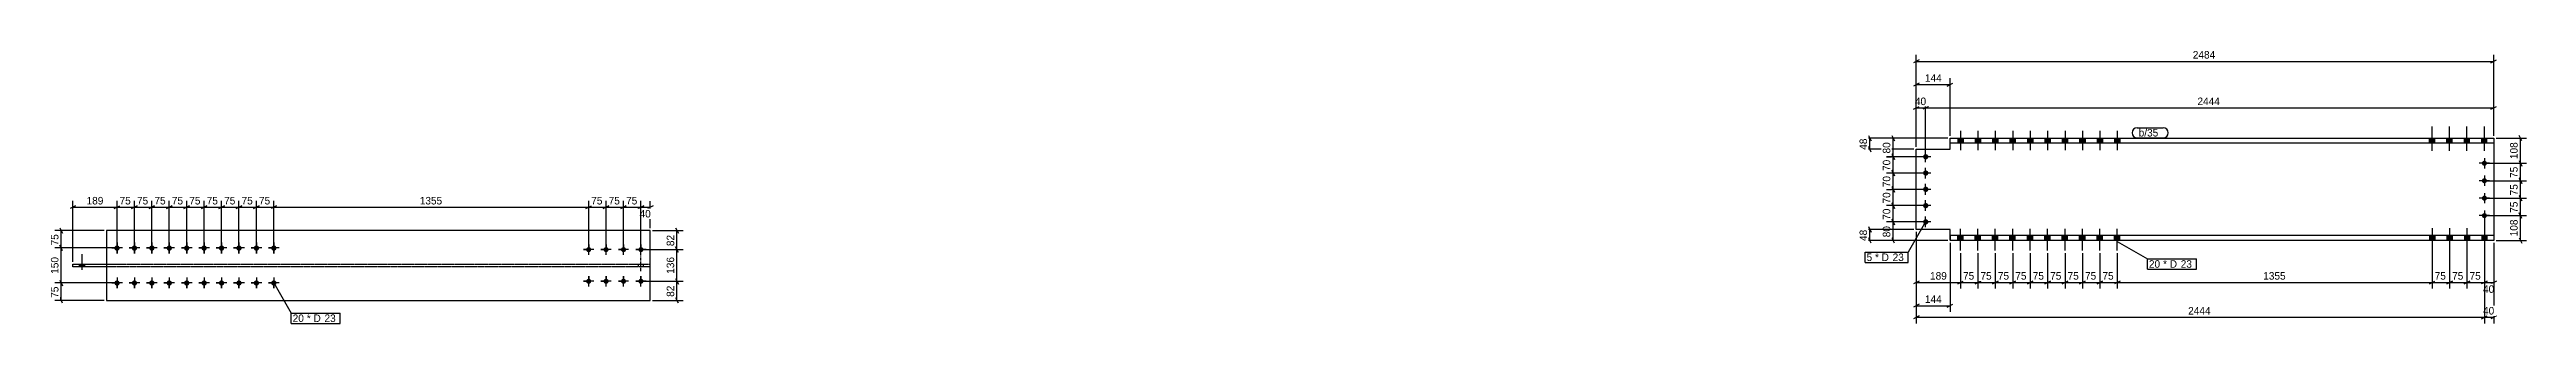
# Model space of a CAD drawing. Header units: millimetres. Extents: x 26 to 10686, y 32 to 1208.
import ezdxf

# ---------------------------------------------------------------- set-up
doc = ezdxf.new("R2010")
doc.units = ezdxf.units.MM
doc.linetypes.add('DXK_LINE_DOT2', pattern=[3.9198, 1.9599, -1.9599])
doc.linetypes.add('DXK_LINE_DOT4', pattern=[0.9408, 0.4704, -0.4704])
doc.styles.add('Comic Sans MS', font='COMIC.TTF', dxfattribs={"height": 0.2})

msp = doc.modelspace()

# ---------------------------------------------------------------- hatches: boundary and pattern name
at = {"linetype": 'Continuous'}
for points in [[(8089, 748, -1), (8112, 748, -1)], [(8238, 807), (8261, 807), (8261, 828), (8238, 828)], [(8238, 807), (8261, 807), (8261, 828), (8238, 828)], [(8313, 807), (8336, 807), (8336, 828), (8313, 828)], [(8313, 807), (8336, 807), (8336, 828), (8313, 828)], [(8388, 807), (8411, 807), (8411, 828), (8388, 828)], [(8388, 807), (8411, 807), (8411, 828), (8388, 828)], [(8463, 807), (8486, 807), (8486, 828), (8463, 828)], [(8463, 807), (8486, 807), (8486, 828), (8463, 828)], [(8538, 807), (8561, 807), (8561, 828), (8538, 828)], [(8538, 807), (8561, 807), (8561, 828), (8538, 828)], [(8613, 807), (8636, 807), (8636, 828), (8613, 828)], [(8613, 807), (8636, 807), (8636, 828), (8613, 828)], [(8688, 807), (8711, 807), (8711, 828), (8688, 828)], [(8688, 807), (8711, 807), (8711, 828), (8688, 828)], [(8763, 807), (8786, 807), (8786, 828), (8763, 828)], [(8763, 807), (8786, 807), (8786, 828), (8763, 828)], [(8838, 807), (8861, 807), (8861, 828), (8838, 828)], [(8838, 807), (8861, 807), (8861, 828), (8838, 828)], [(8913, 807), (8936, 807), (8936, 828), (8913, 828)], [(8913, 807), (8936, 807), (8936, 828), (8913, 828)], [(10269, 807), (10291, 807), (10291, 828), (10269, 828)], [(10269, 807), (10291, 807), (10291, 828), (10269, 828)], [(10344, 807), (10366, 807), (10366, 828), (10344, 828)], [(10344, 807), (10366, 807), (10366, 828), (10344, 828)], [(10419, 807), (10441, 807), (10441, 828), (10419, 828)], [(10419, 807), (10441, 807), (10441, 828), (10419, 828)], [(10494, 807), (10516, 807), (10516, 828), (10494, 828)], [(10494, 807), (10516, 807), (10516, 828), (10494, 828)], [(8089, 678, -1), (8112, 678, -1)], [(10505, 709, -1), (10505, 731, -1)], [(10505, 634, -1), (10505, 656, -1)], [(8089, 608, -1), (8112, 608, -1)], [(8089, 538, -1), (8112, 538, -1)], [(10505, 559, -1), (10505, 581, -1)], [(8089, 468, -1), (8112, 468, -1)], [(10505, 484, -1), (10505, 506, -1)], [(316, 344, -1), (316, 367, -1)], [(391, 344, -1), (391, 367, -1)], [(466, 344, -1), (466, 367, -1)], [(541, 344, -1), (541, 367, -1)], [(616, 344, -1), (616, 367, -1)], [(691, 344, -1), (691, 367, -1)], [(766, 344, -1), (766, 367, -1)], [(841, 344, -1), (841, 367, -1)], [(916, 344, -1), (916, 367, -1)], [(991, 344, -1), (991, 367, -1)], [(2346, 338, -1), (2346, 360, -1)], [(2421, 338, -1), (2421, 360, -1)], [(2496, 338, -1), (2496, 360, -1)], [(2571, 338, -1), (2571, 360, -1)], [(8238, 388), (8261, 388), (8261, 409), (8238, 409)], [(8238, 388), (8261, 388), (8261, 409), (8238, 409)], [(8313, 388), (8336, 388), (8336, 409), (8313, 409)], [(8313, 388), (8336, 388), (8336, 409), (8313, 409)], [(8388, 388), (8411, 388), (8411, 409), (8388, 409)], [(8388, 388), (8411, 388), (8411, 409), (8388, 409)], [(8463, 388), (8486, 388), (8486, 409), (8463, 409)], [(8463, 388), (8486, 388), (8486, 409), (8463, 409)], [(8538, 388), (8561, 388), (8561, 409), (8538, 409)], [(8538, 388), (8561, 388), (8561, 409), (8538, 409)], [(8613, 388), (8636, 388), (8636, 409), (8613, 409)], [(8613, 388), (8636, 388), (8636, 409), (8613, 409)], [(8688, 388), (8711, 388), (8711, 409), (8688, 409)], [(8688, 388), (8711, 388), (8711, 409), (8688, 409)], [(8763, 388), (8786, 388), (8786, 409), (8763, 409)], [(8763, 388), (8786, 388), (8786, 409), (8763, 409)], [(8838, 388), (8861, 388), (8861, 409), (8838, 409)], [(8838, 388), (8861, 388), (8861, 409), (8838, 409)], [(8913, 388), (8936, 388), (8936, 409), (8913, 409)], [(8913, 388), (8936, 388), (8936, 409), (8913, 409)], [(10269, 388), (10291, 388), (10291, 409), (10269, 409)], [(10269, 388), (10291, 388), (10291, 409), (10269, 409)], [(10344, 388), (10366, 388), (10366, 409), (10344, 409)], [(10344, 388), (10366, 388), (10366, 409), (10344, 409)], [(10419, 388), (10441, 388), (10441, 409), (10419, 409)], [(10419, 388), (10441, 388), (10441, 409), (10419, 409)], [(10494, 388), (10516, 388), (10516, 409), (10494, 409)], [(10494, 388), (10516, 388), (10516, 409), (10494, 409)], [(178, 287), (155, 287), (155, 275), (178, 275)], [(178, 287), (155, 287), (155, 275), (178, 275)], [(178, 287), (155, 287), (155, 275), (178, 275)], [(178, 287), (155, 287), (155, 275), (178, 275)], [(178, 287), (155, 287), (155, 275), (178, 275)], [(316, 194, -1), (316, 217, -1)], [(391, 194, -1), (391, 217, -1)], [(466, 194, -1), (466, 217, -1)], [(541, 194, -1), (541, 217, -1)], [(616, 194, -1), (616, 217, -1)], [(691, 194, -1), (691, 217, -1)], [(766, 194, -1), (766, 217, -1)], [(841, 194, -1), (841, 217, -1)], [(916, 194, -1), (916, 217, -1)], [(991, 194, -1), (991, 217, -1)], [(2346, 202, -1), (2346, 224, -1)], [(2421, 202, -1), (2421, 224, -1)], [(2496, 202, -1), (2496, 224, -1)], [(2571, 202, -1), (2571, 224, -1)]]:
    msp.add_hatch(color=3, dxfattribs=at).paths.add_polyline_path(points)

# ---------------------------------------------------------------- linework, layer by layer
at = {"color": 8, "linetype": 'Continuous'}
for p, q in [((10545, 838), (10545, 1186)), ((8205, 838), (8205, 1086)), ((10533, 1152), (10557, 1164)), ((8048, 952), (8072, 964)), ((8060, 790), (8060, 986)), ((8112, 964), (8088, 952)), ((8112, 964), (8088, 952)), ((8100, 758), (8100, 986)), ((8100, 758), (8100, 986)), ((8193, 1052), (8217, 1064)), ((10533, 952), (10557, 964)), ((10545, 838), (10545, 986)), ((8060, 958), (8100, 958)), ((8100, 958), (10545, 958)), ((8195, 828), (7832, 828)), ((7854, 840), (7866, 816)), ((8195, 828), (7932, 828)), ((8090, 748), (7932, 748)), ((7954, 840), (7966, 816)), ((7954, 760), (7966, 736)), ((7960, 678), (7960, 748)), ((10555, 828), (10686, 828)), ((10666, 816), (10654, 840)), ((10660, 720), (10660, 828)), ((8090, 678), (7932, 678)), ((7966, 666), (7954, 690)), ((10515, 720), (10686, 720)), ((10515, 645), (10686, 645)), ((10654, 732), (10666, 708)), ((10666, 633), (10654, 657)), ((138, 537), (114, 525)), ((126, 297), (126, 559)), ((304, 525), (328, 537)), ((316, 366), (316, 559)), ((379, 525), (403, 537)), ((391, 366), (391, 559)), ((454, 525), (478, 537)), ((466, 366), (466, 559)), ((529, 525), (553, 537)), ((541, 366), (541, 559)), ((604, 525), (628, 537)), ((616, 366), (616, 559)), ((679, 525), (703, 537)), ((691, 366), (691, 559)), ((754, 525), (778, 537)), ((766, 366), (766, 559)), ((829, 525), (853, 537)), ((841, 366), (841, 559)), ((904, 525), (928, 537)), ((916, 366), (916, 559)), ((1003, 537), (979, 525)), ((1003, 537), (979, 525)), ((991, 366), (991, 559)), ((991, 366), (991, 559)), ((2334, 525), (2358, 537)), ((2346, 359), (2346, 559)), ((2409, 525), (2433, 537)), ((2421, 359), (2421, 559)), ((2496, 359), (2496, 559)), ((2559, 525), (2583, 537)), ((2571, 359), (2571, 557)), ((2623, 537), (2599, 525)), ((2611, 441), (2611, 557)), ((8090, 608), (7932, 608)), ((8090, 538), (7932, 538)), ((7954, 620), (7966, 596)), ((7966, 526), (7954, 550)), ((7960, 538), (7960, 608)), ((10515, 570), (10686, 570)), ((10666, 558), (10654, 582)), ((261, 431), (48, 431)), ((70, 443), (82, 419)), ((76, 356), (76, 431)), ((916, 531), (991, 531)), ((2571, 531), (2611, 531)), ((2720, 443), (2732, 419)), ((2726, 349), (2726, 431)), ((8090, 468), (7932, 468)), ((7966, 456), (7954, 480)), ((10505, 485), (10505, 179)), ((10515, 495), (10686, 495)), ((10666, 483), (10654, 507)), ((306, 356), (48, 356)), ((82, 344), (70, 368)), ((2581, 349), (2752, 349)), ((2732, 337), (2720, 361)), ((8195, 388), (7932, 388)), ((7966, 376), (7954, 400)), ((8060, 426), (8060, 182)), ((8250, 334), (8250, 182)), ((8325, 334), (8325, 182)), ((8400, 334), (8400, 182)), ((8475, 334), (8475, 182)), ((8550, 334), (8550, 182)), ((8625, 334), (8625, 182)), ((8700, 334), (8700, 182)), ((8775, 334), (8775, 182)), ((8850, 334), (8850, 182)), ((8925, 334), (8925, 182)), ((10280, 343), (10280, 182)), ((10355, 343), (10355, 182)), ((10430, 343), (10430, 182)), ((10545, 378), (10545, 179)), ((10555, 388), (10686, 388)), ((10654, 400), (10666, 376)), ((70, 218), (82, 194)), ((2720, 225), (2732, 201)), ((8072, 214), (8048, 202)), ((8238, 202), (8262, 214)), ((8337, 214), (8313, 202)), ((8388, 202), (8412, 214)), ((8463, 202), (8487, 214)), ((8538, 202), (8562, 214)), ((8613, 202), (8637, 214)), ((8688, 202), (8712, 214)), ((8763, 202), (8787, 214)), ((8838, 202), (8862, 214)), ((8937, 214), (8913, 202)), ((10268, 202), (10292, 214)), ((10343, 202), (10367, 214)), ((10493, 202), (10517, 214)), ((10557, 214), (10533, 202)), ((306, 206), (48, 206)), ((261, 131), (48, 131)), ((82, 119), (70, 143)), ((2581, 213), (2752, 213)), ((2621, 131), (2752, 131)), ((2732, 119), (2720, 143)), ((8072, 114), (8048, 102)), ((8060, 108), (8205, 108)), ((8193, 102), (8217, 114)), ((8250, 208), (8325, 208)), ((8850, 208), (8925, 208)), ((10505, 208), (10545, 208)), ((8072, 64), (8048, 52)), ((10493, 52), (10517, 64)), ((10505, 58), (10545, 58)), ((10557, 64), (10533, 52))]:
    msp.add_line(p, q, dxfattribs=at)
at = {"color": 3, "linetype": 'Continuous'}
for p, q in [((8250, 860), (8250, 777)), ((8250, 860), (8250, 777)), ((8325, 860), (8325, 777)), ((8325, 860), (8325, 777)), ((8400, 860), (8400, 777)), ((8400, 860), (8400, 777)), ((8475, 860), (8475, 777)), ((8475, 860), (8475, 777)), ((8550, 860), (8550, 777)), ((8550, 860), (8550, 777)), ((8625, 860), (8625, 777)), ((8625, 860), (8625, 777)), ((8700, 860), (8700, 777)), ((8700, 860), (8700, 777)), ((8775, 860), (8775, 777)), ((8775, 860), (8775, 777)), ((8850, 860), (8850, 777)), ((8850, 860), (8850, 777)), ((8925, 860), (8925, 777)), ((8925, 860), (8925, 777)), ((10280, 774), (10280, 878)), ((10280, 774), (10280, 878)), ((10355, 774), (10355, 878)), ((10355, 774), (10355, 878)), ((10430, 774), (10430, 878)), ((10430, 774), (10430, 878)), ((10505, 774), (10505, 878)), ((10505, 774), (10505, 878)), ((8123, 748), (8077, 748)), ((8100, 725), (8100, 771)), ((8238, 828), (8238, 807)), ((8238, 828), (8238, 807)), ((8261, 828), (8261, 807)), ((8261, 828), (8261, 807)), ((8313, 828), (8313, 807)), ((8313, 828), (8313, 807)), ((8336, 828), (8336, 807)), ((8336, 828), (8336, 807)), ((8388, 828), (8388, 807)), ((8388, 828), (8388, 807)), ((8411, 828), (8411, 807)), ((8411, 828), (8411, 807)), ((8463, 828), (8463, 807)), ((8463, 828), (8463, 807)), ((8486, 828), (8486, 807)), ((8486, 828), (8486, 807)), ((8538, 828), (8538, 807)), ((8538, 828), (8538, 807)), ((8561, 828), (8561, 807)), ((8561, 828), (8561, 807)), ((8613, 828), (8613, 807)), ((8613, 828), (8613, 807)), ((8636, 828), (8636, 807)), ((8636, 828), (8636, 807)), ((8688, 828), (8688, 807)), ((8688, 828), (8688, 807)), ((8711, 828), (8711, 807)), ((8711, 828), (8711, 807)), ((8763, 828), (8763, 807)), ((8763, 828), (8763, 807)), ((8786, 828), (8786, 807)), ((8786, 828), (8786, 807)), ((8838, 828), (8838, 807)), ((8838, 828), (8838, 807)), ((8861, 828), (8861, 807)), ((8861, 828), (8861, 807)), ((8913, 828), (8913, 807)), ((8913, 828), (8913, 807)), ((8936, 828), (8936, 807)), ((8936, 828), (8936, 807)), ((10269, 807), (10269, 828)), ((10269, 807), (10269, 828)), ((10291, 807), (10291, 828)), ((10291, 807), (10291, 828)), ((10344, 807), (10344, 828)), ((10344, 807), (10344, 828)), ((10366, 807), (10366, 828)), ((10366, 807), (10366, 828)), ((10419, 807), (10419, 828)), ((10419, 807), (10419, 828)), ((10441, 807), (10441, 828)), ((10441, 807), (10441, 828)), ((10494, 807), (10494, 828)), ((10494, 807), (10494, 828)), ((10516, 807), (10516, 828)), ((10516, 807), (10516, 828)), ((8123, 678), (8077, 678)), ((8100, 655), (8100, 701)), ((10527, 720), (10483, 720)), ((10527, 645), (10483, 645)), ((10505, 742), (10505, 698)), ((10505, 667), (10505, 623)), ((8123, 608), (8077, 608)), ((8123, 538), (8077, 538)), ((8100, 585), (8100, 631)), ((8100, 515), (8100, 561)), ((10527, 570), (10483, 570)), ((10505, 592), (10505, 548)), ((8123, 468), (8077, 468)), ((8100, 445), (8100, 491)), ((8250, 345), (8250, 439)), ((8250, 345), (8250, 439)), ((8325, 345), (8325, 439)), ((8325, 345), (8325, 439)), ((8400, 345), (8400, 439)), ((8400, 345), (8400, 439)), ((8475, 345), (8475, 439)), ((8475, 345), (8475, 439)), ((8550, 345), (8550, 439)), ((8550, 345), (8550, 439)), ((8625, 345), (8625, 439)), ((8625, 345), (8625, 439)), ((8700, 345), (8700, 439)), ((8700, 345), (8700, 439)), ((8775, 345), (8775, 439)), ((8775, 345), (8775, 439)), ((8850, 345), (8850, 439)), ((8850, 345), (8850, 439)), ((8925, 345), (8925, 439)), ((8925, 345), (8925, 439)), ((10280, 441), (10280, 338)), ((10280, 441), (10280, 338)), ((10355, 441), (10355, 338)), ((10355, 441), (10355, 338)), ((10430, 441), (10430, 338)), ((10430, 441), (10430, 338)), ((10527, 495), (10483, 495)), ((10505, 517), (10505, 473)), ((10505, 441), (10505, 338)), ((10505, 441), (10505, 338)), ((166, 262), (166, 330)), ((166, 262), (166, 330)), ((166, 262), (166, 330)), ((166, 262), (166, 330)), ((166, 262), (166, 330)), ((293, 356), (308, 356)), ((339, 356), (293, 356)), ((316, 379), (316, 364)), ((316, 379), (316, 333)), ((316, 333), (316, 348)), ((339, 356), (323, 356)), ((368, 356), (383, 356)), ((414, 356), (368, 356)), ((391, 379), (391, 364)), ((391, 379), (391, 333)), ((391, 333), (391, 348)), ((414, 356), (398, 356)), ((443, 356), (458, 356)), ((489, 356), (443, 356)), ((466, 379), (466, 364)), ((466, 379), (466, 333)), ((466, 333), (466, 348)), ((489, 356), (473, 356)), ((518, 356), (533, 356)), ((564, 356), (518, 356)), ((541, 379), (541, 364)), ((541, 379), (541, 333)), ((541, 333), (541, 348)), ((564, 356), (548, 356)), ((593, 356), (608, 356)), ((639, 356), (593, 356)), ((616, 379), (616, 364)), ((616, 379), (616, 333)), ((616, 333), (616, 348)), ((639, 356), (623, 356)), ((668, 356), (683, 356)), ((714, 356), (668, 356)), ((691, 379), (691, 364)), ((691, 379), (691, 333)), ((691, 333), (691, 348)), ((714, 356), (698, 356)), ((743, 356), (758, 356)), ((789, 356), (743, 356)), ((766, 379), (766, 364)), ((766, 379), (766, 333)), ((766, 333), (766, 348)), ((789, 356), (773, 356)), ((818, 356), (833, 356)), ((864, 356), (818, 356)), ((841, 379), (841, 364)), ((841, 379), (841, 333)), ((841, 333), (841, 348)), ((864, 356), (848, 356)), ((893, 356), (908, 356)), ((939, 356), (893, 356)), ((916, 379), (916, 364)), ((916, 379), (916, 333)), ((916, 333), (916, 348)), ((939, 356), (923, 356)), ((968, 356), (983, 356)), ((1014, 356), (968, 356)), ((991, 379), (991, 364)), ((991, 379), (991, 333)), ((991, 333), (991, 348)), ((1014, 356), (998, 356)), ((2368, 349), (2324, 349)), ((2324, 349), (2338, 349)), ((2346, 327), (2346, 371)), ((2346, 371), (2346, 356)), ((2346, 327), (2346, 341)), ((2368, 349), (2353, 349)), ((2443, 349), (2399, 349)), ((2399, 349), (2413, 349)), ((2421, 327), (2421, 371)), ((2421, 371), (2421, 356)), ((2421, 327), (2421, 341)), ((2443, 349), (2428, 349)), ((2518, 349), (2474, 349)), ((2474, 349), (2488, 349)), ((2496, 327), (2496, 371)), ((2496, 371), (2496, 356)), ((2496, 327), (2496, 341)), ((2518, 349), (2503, 349)), ((2593, 349), (2549, 349)), ((2549, 349), (2563, 349)), ((2571, 327), (2571, 371)), ((2571, 371), (2571, 356)), ((2571, 327), (2571, 341)), ((2593, 349), (2578, 349)), ((8238, 388), (8238, 409)), ((8238, 388), (8238, 409)), ((8261, 388), (8261, 409)), ((8261, 388), (8261, 409)), ((8313, 388), (8313, 409)), ((8313, 388), (8313, 409)), ((8336, 388), (8336, 409)), ((8336, 388), (8336, 409)), ((8388, 388), (8388, 409)), ((8388, 388), (8388, 409)), ((8411, 388), (8411, 409)), ((8411, 388), (8411, 409)), ((8463, 388), (8463, 409)), ((8463, 388), (8463, 409)), ((8486, 388), (8486, 409)), ((8486, 388), (8486, 409)), ((8538, 388), (8538, 409)), ((8538, 388), (8538, 409)), ((8561, 388), (8561, 409)), ((8561, 388), (8561, 409)), ((8613, 388), (8613, 409)), ((8613, 388), (8613, 409)), ((8636, 388), (8636, 409)), ((8636, 388), (8636, 409)), ((8688, 388), (8688, 409)), ((8688, 388), (8688, 409)), ((8711, 388), (8711, 409)), ((8711, 388), (8711, 409)), ((8763, 388), (8763, 409)), ((8763, 388), (8763, 409)), ((8786, 388), (8786, 409)), ((8786, 388), (8786, 409)), ((8838, 388), (8838, 409)), ((8838, 388), (8838, 409)), ((8861, 388), (8861, 409)), ((8861, 388), (8861, 409)), ((8913, 388), (8913, 409)), ((8913, 388), (8913, 409)), ((8936, 388), (8936, 409)), ((8936, 388), (8936, 409)), ((10269, 409), (10269, 388)), ((10269, 409), (10269, 388)), ((10291, 409), (10291, 388)), ((10291, 409), (10291, 388)), ((10344, 409), (10344, 388)), ((10344, 409), (10344, 388)), ((10366, 409), (10366, 388)), ((10366, 409), (10366, 388)), ((10419, 409), (10419, 388)), ((10419, 409), (10419, 388)), ((10441, 409), (10441, 388)), ((10441, 409), (10441, 388)), ((10494, 409), (10494, 388)), ((10494, 409), (10494, 388)), ((10516, 409), (10516, 388)), ((10516, 409), (10516, 388)), ((155, 275), (155, 287)), ((155, 275), (155, 287)), ((155, 275), (155, 287)), ((155, 275), (155, 287)), ((155, 275), (155, 287)), ((178, 275), (178, 287)), ((178, 275), (178, 287)), ((178, 275), (178, 287)), ((178, 275), (178, 287)), ((178, 275), (178, 287)), ((316, 229), (316, 214)), ((316, 229), (316, 183)), ((391, 229), (391, 214)), ((391, 229), (391, 183)), ((466, 229), (466, 214)), ((466, 229), (466, 183)), ((541, 229), (541, 214)), ((541, 229), (541, 183)), ((616, 229), (616, 214)), ((616, 229), (616, 183)), ((691, 229), (691, 214)), ((691, 229), (691, 183)), ((766, 229), (766, 214)), ((766, 229), (766, 183)), ((841, 229), (841, 214)), ((841, 229), (841, 183)), ((916, 229), (916, 214)), ((916, 229), (916, 183)), ((991, 229), (991, 214)), ((991, 229), (991, 183)), ((2346, 191), (2346, 235)), ((2346, 235), (2346, 220)), ((2421, 191), (2421, 235)), ((2421, 235), (2421, 220)), ((2496, 191), (2496, 235)), ((2496, 235), (2496, 220)), ((2571, 191), (2571, 235)), ((2571, 235), (2571, 220)), ((293, 206), (308, 206)), ((339, 206), (293, 206)), ((316, 183), (316, 198)), ((339, 206), (323, 206)), ((368, 206), (383, 206)), ((414, 206), (368, 206)), ((391, 183), (391, 198)), ((414, 206), (398, 206)), ((443, 206), (458, 206)), ((489, 206), (443, 206)), ((466, 183), (466, 198)), ((489, 206), (473, 206)), ((518, 206), (533, 206)), ((564, 206), (518, 206)), ((541, 183), (541, 198)), ((564, 206), (548, 206)), ((593, 206), (608, 206)), ((639, 206), (593, 206)), ((616, 183), (616, 198)), ((639, 206), (623, 206)), ((668, 206), (683, 206)), ((714, 206), (668, 206)), ((691, 183), (691, 198)), ((714, 206), (698, 206)), ((743, 206), (758, 206)), ((789, 206), (743, 206)), ((766, 183), (766, 198)), ((789, 206), (773, 206)), ((818, 206), (833, 206)), ((864, 206), (818, 206)), ((841, 183), (841, 198)), ((864, 206), (848, 206)), ((893, 206), (908, 206)), ((939, 206), (893, 206)), ((916, 183), (916, 198)), ((939, 206), (923, 206)), ((968, 206), (983, 206)), ((1014, 206), (968, 206)), ((991, 183), (991, 198)), ((1014, 206), (998, 206)), ((2368, 213), (2324, 213)), ((2324, 213), (2338, 213)), ((2346, 191), (2346, 206)), ((2368, 213), (2353, 213)), ((2443, 213), (2399, 213)), ((2399, 213), (2413, 213)), ((2421, 191), (2421, 206)), ((2443, 213), (2428, 213)), ((2518, 213), (2474, 213)), ((2474, 213), (2488, 213)), ((2496, 191), (2496, 206)), ((2518, 213), (2503, 213)), ((2593, 213), (2549, 213)), ((2549, 213), (2563, 213)), ((2571, 191), (2571, 206)), ((2593, 213), (2578, 213))]:
    msp.add_line(p, q, dxfattribs=at)
at = {"color": 7, "linetype": 'Continuous'}
for p, q in [((8060, 436), (8060, 780)), ((8060, 780), (8205, 780)), ((8205, 828), (10545, 828)), ((8205, 807), (8205, 828)), ((10545, 807), (8205, 807)), ((8205, 780), (8205, 807)), ((10545, 828), (10545, 388)), ((2611, 431), (271, 431)), ((271, 431), (271, 131)), ((2611, 131), (2611, 431)), ((8205, 436), (8060, 436)), ((8205, 409), (8205, 436)), ((10545, 409), (8205, 409)), ((8205, 409), (8205, 388)), ((10545, 388), (8205, 388)), ((126, 275), (126, 287)), ((126, 287), (271, 287)), ((271, 275), (126, 275)), ((271, 131), (2611, 131))]:
    msp.add_line(p, q, dxfattribs=at)
at = {"color": 7, "linetype": 'DXK_LINE_DOT4'}
for p, q in [((8205, 807), (8205, 828)), ((8205, 388), (8205, 409)), ((271, 287), (2611, 287)), ((2611, 275), (271, 275))]:
    msp.add_line(p, q, dxfattribs=at)
at = {"color": 3, "linetype": 'DXK_LINE_DOT2'}
for p, q in [((2571, 256), (2571, 324)), ((2571, 256), (2571, 324)), ((2571, 256), (2571, 324)), ((2571, 256), (2571, 324)), ((2560, 275), (2560, 287)), ((2560, 275), (2560, 287)), ((2560, 275), (2560, 287)), ((2560, 275), (2560, 287)), ((2582, 275), (2582, 287)), ((2582, 275), (2582, 287)), ((2582, 275), (2582, 287)), ((2582, 275), (2582, 287))]:
    msp.add_line(p, q, dxfattribs=at)

# ---------------------------------------------------------------- wipeouts: each hides what was drawn before it
at = {"color": 0}
for points in [[(9113, 271), (9113, 303), (9061, 303), (9061, 271)], [(1124, 38), (1124, 70), (1072, 70), (1072, 38)]]:
    msp.add_wipeout(points, dxfattribs=at)

# ---------------------------------------------------------------- next in the draw order: wipeouts: each hides what was drawn before it
for points in [[(8113, 964), (8113, 1008), (8048, 1008), (8048, 964)], [(9381, 964), (9381, 1008), (9264, 1008), (9264, 964)], [(9116, 835), (9116, 867), (9017, 867), (9017, 835)], [(10654, 816), (10610, 816), (10610, 732), (10654, 732)], [(7954, 745), (7910, 745), (7910, 680), (7954, 680)], [(7954, 605), (7910, 605), (7910, 540), (7954, 540)], [(2623, 480), (2623, 525), (2558, 525), (2558, 480)], [(70, 426), (26, 426), (26, 361), (70, 361)], [(8320, 214), (8320, 258), (8255, 258), (8255, 214)], [(8920, 214), (8920, 258), (8855, 258), (8855, 214)], [(9113, 271), (9113, 303), (9061, 303), (9061, 271)], [(10557, 157), (10557, 202), (10492, 202), (10492, 157)], [(1124, 38), (1124, 70), (1072, 70), (1072, 38)]]:
    msp.add_wipeout(points, dxfattribs=at)

# ---------------------------------------------------------------- next in the draw order: linework, layer by layer
at = {"color": 8, "linetype": 'Continuous'}
for p, q in [((8060, 790), (8060, 1086)), ((8072, 1064), (8048, 1052)), ((8060, 1058), (8205, 1058)), ((8050, 780), (7832, 780)), ((7866, 768), (7854, 792)), ((7860, 780), (7860, 828)), ((8090, 748), (7932, 748)), ((7966, 736), (7954, 760)), ((7960, 748), (7960, 828)), ((8090, 678), (7932, 678)), ((7954, 690), (7966, 666)), ((7960, 608), (7960, 678)), ((10515, 720), (10686, 720)), ((10654, 732), (10666, 708)), ((10660, 645), (10660, 720)), ((2484, 525), (2508, 537)), ((2583, 537), (2559, 525)), ((2571, 359), (2571, 559)), ((8090, 608), (7932, 608)), ((8090, 538), (7932, 538)), ((7966, 596), (7954, 620)), ((7954, 550), (7966, 526)), ((7960, 468), (7960, 538)), ((2496, 531), (2571, 531)), ((2621, 431), (2752, 431)), ((10505, 485), (10505, 182)), ((306, 356), (48, 356)), ((82, 344), (70, 368)), ((76, 206), (76, 356)), ((8250, 334), (8250, 182)), ((8325, 334), (8325, 182)), ((8850, 334), (8850, 182)), ((8925, 334), (8925, 182)), ((8238, 202), (8262, 214)), ((8313, 202), (8337, 214)), ((8862, 214), (8838, 202)), ((8937, 214), (8913, 202)), ((10418, 202), (10442, 214)), ((10517, 214), (10493, 202)), ((8060, 208), (8250, 208)), ((8775, 208), (8850, 208)), ((10430, 208), (10505, 208))]:
    msp.add_line(p, q, dxfattribs=at)
at = {"color": 7, "linetype": 'Continuous'}
for p, q in [((8925, 384), (9055, 309)), ((9055, 265), (9055, 309)), ((991, 206), (1066, 76)), ((1066, 32), (1066, 76))]:
    msp.add_line(p, q, dxfattribs=at)

# ---------------------------------------------------------------- next in the draw order: texts
at = {"color": 3, "style": 'Comic Sans MS'}
for s, p in [('40', (8054, 970)), ('2444', (9270, 970)), ('40', (2565, 487)), ('75', (8261, 220)), ('75', (8861, 220)), ('40', (10499, 163))]:
    msp.add_text(s, height=32.4, dxfattribs=at).set_placement(p)
for s, p in [('108', (10648, 738)), ('70', (7948, 687)), ('70', (7948, 547)), ('75', (64, 367))]:
    msp.add_text(s, height=32.4, rotation=90.0002, dxfattribs=at).set_placement(p)

# ---------------------------------------------------------------- next in the draw order: wipeouts: each hides what was drawn before it
at = {"color": 0}
for points in [[(9116, 835), (9116, 867), (9017, 867), (9017, 835)], [(9188, 271), (9188, 303), (9122, 303), (9122, 271)], [(1200, 38), (1200, 70), (1133, 70), (1133, 38)]]:
    msp.add_wipeout(points, dxfattribs=at)

# ---------------------------------------------------------------- next in the draw order: linework, layer by layer
at = {"color": 7, "linetype": 'Continuous'}
for p, q in [((9011, 873), (9122, 873)), ((9011, 829), (9122, 829))]:
    msp.add_line(p, q, dxfattribs=at)
for centre, start, end in [((9011, 851), 90, 270), ((9122, 851), 270, 90)]:
    msp.add_arc(centre, 22, start, end, dxfattribs=at)

# ---------------------------------------------------------------- next in the draw order: texts
at = {"color": 3, "style": 'Comic Sans MS'}
msp.add_text('b/35', height=32.4, dxfattribs=at).set_placement((9017, 835))

# ---------------------------------------------------------------- next in the draw order: wipeouts: each hides what was drawn before it
at = {"color": 0}
for points in [[(8175, 1064), (8175, 1108), (8090, 1108), (8090, 1064)], [(7854, 836), (7810, 836), (7810, 771), (7854, 771)], [(7954, 820), (7910, 820), (7910, 755), (7954, 755)], [(7954, 675), (7910, 675), (7910, 610), (7954, 610)], [(10654, 715), (10610, 715), (10610, 650), (10654, 650)], [(2566, 537), (2566, 582), (2501, 582), (2501, 537)], [(7954, 535), (7910, 535), (7910, 470), (7954, 470)], [(70, 323), (26, 323), (26, 239), (70, 239)], [(2720, 422), (2676, 422), (2676, 357), (2720, 357)], [(8197, 214), (8197, 258), (8113, 258), (8113, 214)], [(8845, 214), (8845, 258), (8780, 258), (8780, 214)], [(9188, 271), (9188, 303), (9122, 303), (9122, 271)], [(10500, 214), (10500, 258), (10435, 258), (10435, 214)], [(1200, 38), (1200, 70), (1133, 70), (1133, 38)]]:
    msp.add_wipeout(points, dxfattribs=at)

# ---------------------------------------------------------------- next in the draw order: linework, layer by layer
at = {"color": 8, "linetype": 'Continuous'}
for p, q in [((8060, 790), (8060, 1186)), ((8072, 1164), (8048, 1152)), ((8060, 1158), (10545, 1158)), ((10515, 645), (10686, 645)), ((10654, 657), (10666, 633)), ((10660, 570), (10660, 645)), ((2508, 537), (2484, 525)), ((2496, 359), (2496, 559)), ((2421, 531), (2496, 531)), ((8090, 468), (7932, 468)), ((7954, 480), (7966, 456)), ((7960, 388), (7960, 468)), ((10505, 485), (10505, 32)), ((2581, 349), (2752, 349)), ((2732, 337), (2720, 361)), ((2726, 213), (2726, 349)), ((8060, 426), (8060, 32)), ((8060, 426), (8060, 82)), ((8205, 378), (8205, 82)), ((8775, 334), (8775, 182)), ((10430, 343), (10430, 182)), ((10545, 378), (10545, 32)), ((70, 218), (82, 194)), ((8787, 214), (8763, 202)), ((10442, 214), (10418, 202)), ((306, 206), (48, 206)), ((76, 131), (76, 206)), ((8700, 208), (8775, 208)), ((10355, 208), (10430, 208))]:
    msp.add_line(p, q, dxfattribs=at)

# ---------------------------------------------------------------- next in the draw order: texts
at = {"color": 3, "style": 'Comic Sans MS'}
for s, p in [('144', (8097, 1070)), ('75', (2507, 543)), ('189', (8119, 220)), ('75', (8786, 220)), ('20', (9061, 271)), ('75', (10441, 220)), ('20', (1072, 38))]:
    msp.add_text(s, height=32.4, dxfattribs=at).set_placement(p)
for s, p in [('48', (7848, 778)), ('80', (7948, 762)), ('70', (7948, 617)), ('75', (10648, 657)), ('70', (7948, 477)), ('82', (2714, 364)), ('150', (64, 245))]:
    msp.add_text(s, height=32.4, rotation=90.0002, dxfattribs=at).set_placement(p)

# ---------------------------------------------------------------- next in the draw order: wipeouts: each hides what was drawn before it
at = {"color": 0}
for points in [[(9250, 271), (9250, 303), (9198, 303), (9198, 271)], [(1261, 38), (1261, 70), (1209, 70), (1209, 38)]]:
    msp.add_wipeout(points, dxfattribs=at)

# ---------------------------------------------------------------- next in the draw order: wipeouts: each hides what was drawn before it
for points in [[(9361, 1164), (9361, 1208), (9244, 1208), (9244, 1164)], [(10654, 640), (10610, 640), (10610, 575), (10654, 575)], [(2491, 537), (2491, 582), (2426, 582), (2426, 537)], [(7954, 460), (7910, 460), (7910, 395), (7954, 395)], [(2720, 323), (2676, 323), (2676, 239), (2720, 239)], [(8770, 214), (8770, 258), (8705, 258), (8705, 214)], [(9250, 271), (9250, 303), (9198, 303), (9198, 271)], [(10425, 214), (10425, 258), (10360, 258), (10360, 214)], [(70, 201), (26, 201), (26, 136), (70, 136)], [(8175, 114), (8175, 158), (8090, 158), (8090, 114)], [(10557, 64), (10557, 108), (10492, 108), (10492, 64)], [(1261, 38), (1261, 70), (1209, 70), (1209, 38)]]:
    msp.add_wipeout(points, dxfattribs=at)

# ---------------------------------------------------------------- next in the draw order: linework, layer by layer
at = {"color": 8, "linetype": 'Continuous'}
for p, q in [((2433, 537), (2409, 525)), ((2421, 359), (2421, 559)), ((10515, 570), (10686, 570)), ((10654, 582), (10666, 558)), ((10660, 495), (10660, 570)), ((2346, 531), (2421, 531)), ((8050, 436), (7832, 436)), ((7854, 448), (7866, 424)), ((7860, 388), (7860, 436)), ((10505, 485), (10505, 32)), ((8195, 388), (7832, 388)), ((7866, 376), (7854, 400)), ((8700, 334), (8700, 182)), ((10355, 343), (10355, 182)), ((2720, 225), (2732, 201)), ((8712, 214), (8688, 202)), ((10367, 214), (10343, 202)), ((2581, 213), (2752, 213)), ((2726, 131), (2726, 213)), ((8625, 208), (8700, 208)), ((10280, 208), (10355, 208)), ((8060, 58), (10505, 58)), ((10493, 52), (10517, 64))]:
    msp.add_line(p, q, dxfattribs=at)
at = {"color": 7, "linetype": 'Continuous'}
for p, q in [((9055, 309), (9266, 309)), ((9055, 265), (9266, 265)), ((9266, 265), (9266, 309)), ((1066, 76), (1277, 76)), ((1066, 32), (1277, 32)), ((1277, 32), (1277, 76))]:
    msp.add_line(p, q, dxfattribs=at)

# ---------------------------------------------------------------- next in the draw order: texts
at = {"color": 3, "style": 'Comic Sans MS'}
for s, p in [('2484', (9250, 1170)), ('75', (2432, 543)), ('75', (8711, 220)), ('* D', (9122, 271)), ('23', (9198, 271)), ('75', (10366, 220)), ('144', (8097, 120)), ('* D', (1133, 38)), ('23', (1209, 38)), ('40', (10499, 70))]:
    msp.add_text(s, height=32.4, dxfattribs=at).set_placement(p)
for s, p in [('75', (10648, 582)), ('80', (7948, 402)), ('136', (2714, 245)), ('75', (64, 142))]:
    msp.add_text(s, height=32.4, rotation=90.0002, dxfattribs=at).set_placement(p)

# ---------------------------------------------------------------- next in the draw order: wipeouts: each hides what was drawn before it
at = {"color": 0}
for points in [[(2416, 537), (2416, 582), (2351, 582), (2351, 537)], [(10654, 565), (10610, 565), (10610, 500), (10654, 500)], [(7854, 444), (7810, 444), (7810, 379), (7854, 379)], [(8695, 214), (8695, 258), (8630, 258), (8630, 214)], [(10350, 214), (10350, 258), (10285, 258), (10285, 214)], [(2720, 204), (2676, 204), (2676, 140), (2720, 140)], [(9341, 64), (9341, 108), (9224, 108), (9224, 64)]]:
    msp.add_wipeout(points, dxfattribs=at)

# ---------------------------------------------------------------- next in the draw order: linework, layer by layer
at = {"color": 8, "linetype": 'Continuous'}
for p, q in [((2334, 525), (2358, 537)), ((2346, 359), (2346, 559)), ((991, 531), (2346, 531)), ((10515, 495), (10686, 495)), ((10666, 483), (10654, 507)), ((10660, 388), (10660, 495)), ((8625, 334), (8625, 182)), ((10280, 343), (10280, 182)), ((8637, 214), (8613, 202)), ((10268, 202), (10292, 214)), ((8550, 208), (8625, 208)), ((8925, 208), (10280, 208))]:
    msp.add_line(p, q, dxfattribs=at)

# ---------------------------------------------------------------- next in the draw order: texts
at = {"color": 3, "style": 'Comic Sans MS'}
for s, p in [('75', (2357, 543)), ('75', (8636, 220)), ('75', (10291, 220)), ('2444', (9230, 70))]:
    msp.add_text(s, height=32.4, dxfattribs=at).set_placement(p)
for s, p in [('75', (10648, 507)), ('48', (7848, 386)), ('82', (2714, 146))]:
    msp.add_text(s, height=32.4, rotation=90.0002, dxfattribs=at).set_placement(p)

# ---------------------------------------------------------------- next in the draw order: wipeouts: each hides what was drawn before it
at = {"color": 0}
msp.add_wipeout([(7872, 300), (7872, 332), (7846, 332), (7846, 300)], dxfattribs=at)

# ---------------------------------------------------------------- next in the draw order: wipeouts: each hides what was drawn before it
for points in [[(986, 537), (986, 582), (921, 582), (921, 537)], [(1723, 537), (1723, 582), (1613, 582), (1613, 537)], [(10654, 483), (10610, 483), (10610, 399), (10654, 399)], [(7872, 300), (7872, 332), (7846, 332), (7846, 300)], [(8620, 214), (8620, 258), (8555, 258), (8555, 214)], [(9657, 214), (9657, 258), (9547, 258), (9547, 214)]]:
    msp.add_wipeout(points, dxfattribs=at)

# ---------------------------------------------------------------- next in the draw order: linework, layer by layer
at = {"color": 8, "linetype": 'Continuous'}
for p, q in [((928, 537), (904, 525)), ((916, 366), (916, 559)), ((841, 531), (916, 531)), ((8550, 334), (8550, 182)), ((8562, 214), (8538, 202)), ((8475, 208), (8550, 208))]:
    msp.add_line(p, q, dxfattribs=at)

# ---------------------------------------------------------------- next in the draw order: texts
at = {"color": 3, "style": 'Comic Sans MS'}
for s, p in [('75', (927, 543)), ('1355', (1619, 543)), ('75', (8561, 220)), ('1355', (9553, 220))]:
    msp.add_text(s, height=32.4, dxfattribs=at).set_placement(p)
msp.add_text('108', height=32.4, rotation=90.0002, dxfattribs=at).set_placement((10648, 406))

# ---------------------------------------------------------------- next in the draw order: wipeouts: each hides what was drawn before it
at = {"color": 0}
msp.add_wipeout([(7948, 300), (7948, 332), (7882, 332), (7882, 300)], dxfattribs=at)

# ---------------------------------------------------------------- next in the draw order: wipeouts: each hides what was drawn before it
for points in [[(911, 537), (911, 582), (846, 582), (846, 537)], [(7948, 300), (7948, 332), (7882, 332), (7882, 300)], [(8545, 214), (8545, 258), (8480, 258), (8480, 214)]]:
    msp.add_wipeout(points, dxfattribs=at)

# ---------------------------------------------------------------- next in the draw order: linework, layer by layer
at = {"color": 8, "linetype": 'Continuous'}
for p, q in [((853, 537), (829, 525)), ((841, 366), (841, 559)), ((766, 531), (841, 531)), ((8475, 334), (8475, 182)), ((8487, 214), (8463, 202)), ((8400, 208), (8475, 208))]:
    msp.add_line(p, q, dxfattribs=at)
at = {"color": 7, "linetype": 'Continuous'}
msp.add_line((7840, 294), (7840, 338), dxfattribs=at)

# ---------------------------------------------------------------- next in the draw order: texts
at = {"color": 3, "style": 'Comic Sans MS'}
for s, p in [('75', (852, 543)), ('5', (7846, 300)), ('75', (8486, 220))]:
    msp.add_text(s, height=32.4, dxfattribs=at).set_placement(p)

# ---------------------------------------------------------------- next in the draw order: wipeouts: each hides what was drawn before it
at = {"color": 0}
msp.add_wipeout([(8010, 300), (8010, 332), (7958, 332), (7958, 300)], dxfattribs=at)

# ---------------------------------------------------------------- next in the draw order: wipeouts: each hides what was drawn before it
for points in [[(836, 537), (836, 582), (771, 582), (771, 537)], [(8010, 300), (8010, 332), (7958, 332), (7958, 300)], [(8470, 214), (8470, 258), (8405, 258), (8405, 214)]]:
    msp.add_wipeout(points, dxfattribs=at)

# ---------------------------------------------------------------- next in the draw order: linework, layer by layer
at = {"color": 8, "linetype": 'Continuous'}
for p, q in [((778, 537), (754, 525)), ((766, 366), (766, 559)), ((691, 531), (766, 531)), ((8400, 334), (8400, 182)), ((8412, 214), (8388, 202)), ((8325, 208), (8400, 208))]:
    msp.add_line(p, q, dxfattribs=at)
at = {"color": 7, "linetype": 'Continuous'}
for p, q in [((8100, 468), (8025, 338)), ((7840, 338), (8025, 338)), ((8025, 294), (8025, 338)), ((7840, 294), (8025, 294))]:
    msp.add_line(p, q, dxfattribs=at)

# ---------------------------------------------------------------- next in the draw order: texts
at = {"color": 3, "style": 'Comic Sans MS'}
for s, p in [('75', (777, 543)), ('* D', (7882, 300)), ('23', (7958, 300)), ('75', (8411, 220))]:
    msp.add_text(s, height=32.4, dxfattribs=at).set_placement(p)

# ---------------------------------------------------------------- next in the draw order: wipeouts: each hides what was drawn before it
at = {"color": 0}
for points in [[(761, 537), (761, 582), (696, 582), (696, 537)], [(8395, 214), (8395, 258), (8330, 258), (8330, 214)]]:
    msp.add_wipeout(points, dxfattribs=at)

# ---------------------------------------------------------------- next in the draw order: linework, layer by layer
at = {"color": 8, "linetype": 'Continuous'}
for p, q in [((703, 537), (679, 525)), ((691, 366), (691, 559)), ((616, 531), (691, 531))]:
    msp.add_line(p, q, dxfattribs=at)

# ---------------------------------------------------------------- next in the draw order: texts
at = {"color": 3, "style": 'Comic Sans MS'}
for p in [(702, 543), (8336, 220)]:
    msp.add_text('75', height=32.4, dxfattribs=at).set_placement(p)

# ---------------------------------------------------------------- next in the draw order: wipeouts: each hides what was drawn before it
at = {"color": 0}
msp.add_wipeout([(686, 537), (686, 582), (621, 582), (621, 537)], dxfattribs=at)

# ---------------------------------------------------------------- next in the draw order: linework, layer by layer
at = {"color": 8, "linetype": 'Continuous'}
for p, q in [((628, 537), (604, 525)), ((616, 366), (616, 559)), ((541, 531), (616, 531))]:
    msp.add_line(p, q, dxfattribs=at)

# ---------------------------------------------------------------- next in the draw order: texts
at = {"color": 3, "style": 'Comic Sans MS'}
msp.add_text('75', height=32.4, dxfattribs=at).set_placement((627, 543))

# ---------------------------------------------------------------- next in the draw order: wipeouts: each hides what was drawn before it
at = {"color": 0}
msp.add_wipeout([(611, 537), (611, 582), (546, 582), (546, 537)], dxfattribs=at)

# ---------------------------------------------------------------- next in the draw order: linework, layer by layer
at = {"color": 8, "linetype": 'Continuous'}
for p, q in [((553, 537), (529, 525)), ((541, 366), (541, 559)), ((466, 531), (541, 531))]:
    msp.add_line(p, q, dxfattribs=at)

# ---------------------------------------------------------------- next in the draw order: texts
at = {"color": 3, "style": 'Comic Sans MS'}
msp.add_text('75', height=32.4, dxfattribs=at).set_placement((552, 543))

# ---------------------------------------------------------------- next in the draw order: wipeouts: each hides what was drawn before it
at = {"color": 0}
msp.add_wipeout([(536, 537), (536, 582), (471, 582), (471, 537)], dxfattribs=at)

# ---------------------------------------------------------------- next in the draw order: linework, layer by layer
at = {"color": 8, "linetype": 'Continuous'}
for p, q in [((478, 537), (454, 525)), ((466, 366), (466, 559)), ((391, 531), (466, 531))]:
    msp.add_line(p, q, dxfattribs=at)

# ---------------------------------------------------------------- next in the draw order: texts
at = {"color": 3, "style": 'Comic Sans MS'}
msp.add_text('75', height=32.4, dxfattribs=at).set_placement((477, 543))

# ---------------------------------------------------------------- next in the draw order: wipeouts: each hides what was drawn before it
at = {"color": 0}
msp.add_wipeout([(461, 537), (461, 582), (396, 582), (396, 537)], dxfattribs=at)

# ---------------------------------------------------------------- next in the draw order: linework, layer by layer
at = {"color": 8, "linetype": 'Continuous'}
for p, q in [((403, 537), (379, 525)), ((391, 366), (391, 559)), ((316, 531), (391, 531))]:
    msp.add_line(p, q, dxfattribs=at)

# ---------------------------------------------------------------- next in the draw order: texts
at = {"color": 3, "style": 'Comic Sans MS'}
msp.add_text('75', height=32.4, dxfattribs=at).set_placement((402, 543))

# ---------------------------------------------------------------- next in the draw order: wipeouts: each hides what was drawn before it
at = {"color": 0}
msp.add_wipeout([(386, 537), (386, 582), (321, 582), (321, 537)], dxfattribs=at)

# ---------------------------------------------------------------- next in the draw order: linework, layer by layer
at = {"color": 8, "linetype": 'Continuous'}
for p, q in [((304, 525), (328, 537)), ((316, 366), (316, 559)), ((126, 531), (316, 531))]:
    msp.add_line(p, q, dxfattribs=at)

# ---------------------------------------------------------------- next in the draw order: texts
at = {"color": 3, "style": 'Comic Sans MS'}
msp.add_text('75', height=32.4, dxfattribs=at).set_placement((327, 543))

# ---------------------------------------------------------------- next in the draw order: wipeouts: each hides what was drawn before it
at = {"color": 0}
msp.add_wipeout([(263, 537), (263, 582), (179, 582), (179, 537)], dxfattribs=at)

# ---------------------------------------------------------------- next in the draw order: texts
at = {"color": 3, "style": 'Comic Sans MS'}
msp.add_text('189', height=32.4, dxfattribs=at).set_placement((185, 543))

doc.saveas('drawing.dxf')
